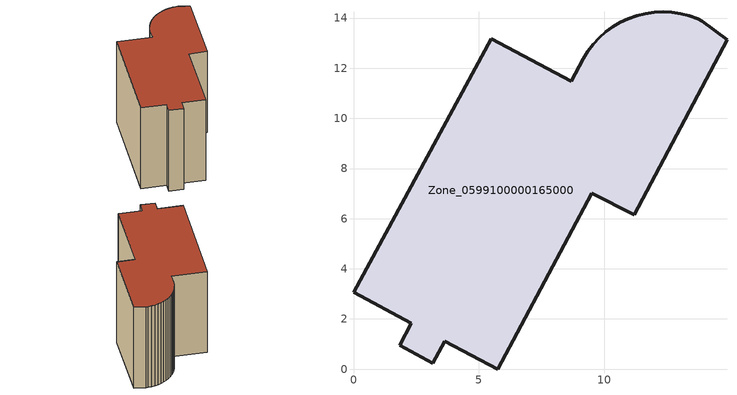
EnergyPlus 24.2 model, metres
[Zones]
Zone_0599100000165000
 floor ground (C_G): 14.89,13.13 11.19,6.16 9.49,7.02 5.76,0 3.64,1.12 3.16,0.24 1.84,0.95 2.31,1.83 0,3.06 5.5,13.18 8.69,11.49 9.16,12.37 9.34,12.67 9.55,12.95 9.79,13.21 10.06,13.44 10.34,13.65 10.65,13.83 10.97,13.98 11.3,14.1 11.64,14.18 11.99,14.23 12.34,14.25 12.7,14.23 13.04,14.18 13.39,14.09 13.72,13.97 13.91,13.88 z0
 wall outside (C_F): 2.31,1.83 1.84,0.95 3.16,0.24 3.64,1.12 5.76,0 9.49,7.02 11.19,6.16 14.89,13.13 13.91,13.88 13.72,13.97 13.39,14.09 13.04,14.18 12.7,14.23 12.34,14.25 11.99,14.23 11.64,14.18 11.3,14.1 10.97,13.98 10.65,13.83 10.34,13.65 10.06,13.44 9.79,13.21 9.55,12.95 9.34,12.67 9.16,12.37 8.69,11.49 5.5,13.18 0,3.06 2.31,1.83 z0:9.61
 roof outside (C_R): 14.89,13.13 13.91,13.88 13.72,13.97 13.39,14.09 13.04,14.18 12.7,14.23 12.34,14.25 11.99,14.23 11.64,14.18 11.3,14.1 10.97,13.98 10.65,13.83 10.34,13.65 10.06,13.44 9.79,13.21 9.55,12.95 9.34,12.67 9.16,12.37 8.69,11.49 5.5,13.18 0,3.06 2.31,1.83 1.84,0.95 3.16,0.24 3.64,1.12 5.76,0 9.49,7.02 11.19,6.16 z9.61
[BUILDING]
Pand.0599100000165000: North Axis=0; Terrain=City; Loads Convergence Tolerance Value=0.04; Temperature Convergence Tolerance Value=0.4; Solar Distribution=FullExterior; Maximum Number of Warmup Days=25; Minimum Number of Warmup Days=1
[Site:Location]
Rotterdam.The.Hague.AP_ZH_NLD Design_Conditions: Latitude=51.96; Longitude=4.45; Time Zone=1; Elevation=-4.5
[SITE:GROUNDTEMPERATURE:BUILDINGSURFACE]
18, 18, 18, 18, 18, 18, 18, 18, 18, 18, 18, 18
[MATERIAL] Thermal Absorptance=0.9; Solar Absorptance=0.7; Visible Absorptance=0.7
Name | Roughness | Thickness | Conductivity | Density | Specific Heat
G.TC.1946 | MediumSmooth | 0.15 | 1 | 540 | 1210
F.TC.1946 | Rough | 0.3 | 0.857143 | 1920 | 840
R.TC.1946 | MediumRough | 0.2 | 0.909091 | 1500 | 1000
[CONSTRUCTION]
C_G: G.TC.1946
C_F: F.TC.1946
C_R: R.TC.1946
[ZONE]
Zone_0599100000165000: Type=1; Multiplier=1; Ceiling Height=Autocalculate; Volume=Autocalculate; Floor Area=autocalculate; Part of Total Floor Area=Yes
[ZONEINFILTRATION:DESIGNFLOWRATE]
Infil_Zone_0599100000165000: Zone or ZoneList or Space or SpaceList=Zone_0599100000165000; Schedule=AlwaysOn; Design Flow Rate Calculation Method=Flow/Area; Flow Rate per Floor Area=0.003; Constant Term Coefficient=1; Temperature Term Coefficient=0; Velocity Term Coefficient=0; Velocity Squared Term Coefficient=0
[HVACTEMPLATE:ZONE:IDEALLOADSAIRSYSTEM]
Zone_0599100000165000: Maximum Heating Supply Air Temperature=50; Minimum Cooling Supply Air Temperature=13; Maximum Heating Supply Air Humidity Ratio=0.0156; Minimum Cooling Supply Air Humidity Ratio=0.0077; Heating Limit=NoLimit; Cooling Limit=NoLimit; Dehumidification Control Type=ConstantSensibleHeatRatio; Cooling Sensible Heat Ratio=0.7; Dehumidification Setpoint=60; Humidification Control Type=None; Humidification Setpoint=30; Outdoor Air Method=None; Outdoor Air Flow Rate per Person=0.00944; Outdoor Air Flow Rate per Zone Floor Area=0; Outdoor Air Flow Rate per Zone=0; Demand Controlled Ventilation Type=None; Outdoor Air Economizer Type=NoEconomizer; Heat Recovery Type=None; Sensible Heat Recovery Effectiveness=0.7; Latent Heat Recovery Effectiveness=0.65
[ZONECONTROL:THERMOSTAT]
ThermostatControl_Zone_0599100000165000: Zone or ZoneList=Zone_0599100000165000; Control Type Schedule=DualSetpointControlType; Control 1=Thermostat_Zone_0599100000165000; Temperature Difference Between Cutout And Setpoint=0
[THERMOSTATSETPOINT:DUALSETPOINT]
Thermostat_Zone_0599100000165000: Heating Setpoint Temperature Schedule=HeatingSetpoint_Zone_0599100000165000; Cooling Setpoint Temperature Schedule=CoolingSetpoint_Zone_0599100000165000
[SCHEDULE:COMPACT]
HeatingSetpoint_Zone_0599100000165000: Through: 12/31, For: AllDays, Until: 24:00, 21
CoolingSetpoint_Zone_0599100000165000: Through: 12/31, For: AllDays, Until: 24:00, 24
DualSetpointControlType: Through: 12/31, For: AllDays, Until: 24:00, 4
AlwaysOn: Through: 12/31, For: AllDays, Until: 24:00, 1
